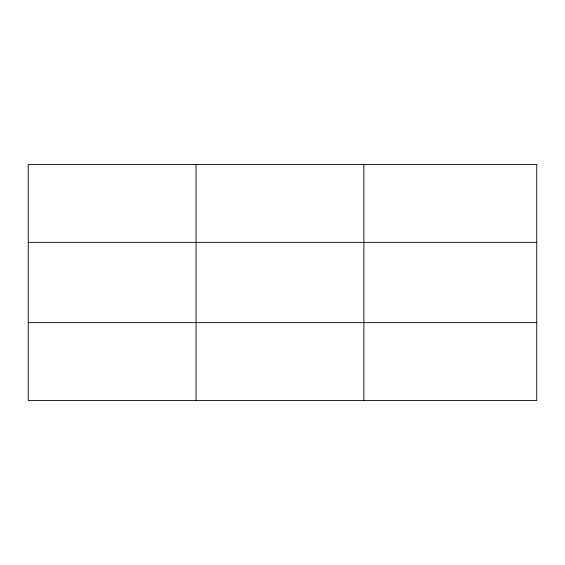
<?xml version="1.0" encoding="UTF-8"?>
<svg xmlns="http://www.w3.org/2000/svg" width="565" height="565" viewBox="0 0 565 565"><rect width="100%" height="100%" fill="white"/><g stroke="black" fill="none" stroke-linecap="round" stroke-linejoin="round"><path stroke-width="0.85" d="M196.055 400.564L196.055 164.436M363.86 400.564L363.86 164.436M28.25 242.357L536.75 242.357M28.25 322.643L536.75 322.643M536.75 164.436L28.25 164.436L28.25 400.564L536.75 400.564L536.75 164.436"/></g></svg>
